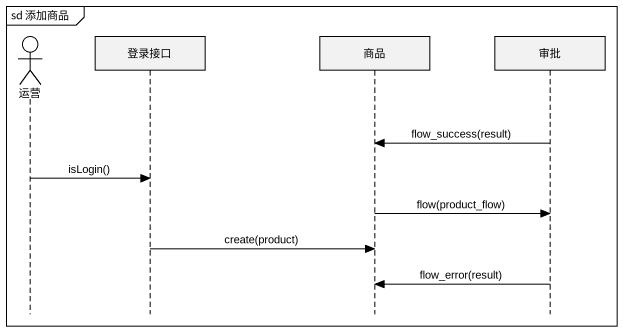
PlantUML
@startuml
mainframe sd 添加商品
hide footbox
actor 运营
participant 登录接口
participant 商品
participant 审批

审批 -> 商品 : flow_success(result)
运营 -> 登录接口 : isLogin()
商品 -> 审批 : flow(product_flow)
登录接口 -> 商品 : create(product)
审批 -> 商品 : flow_error(result)
@enduml
